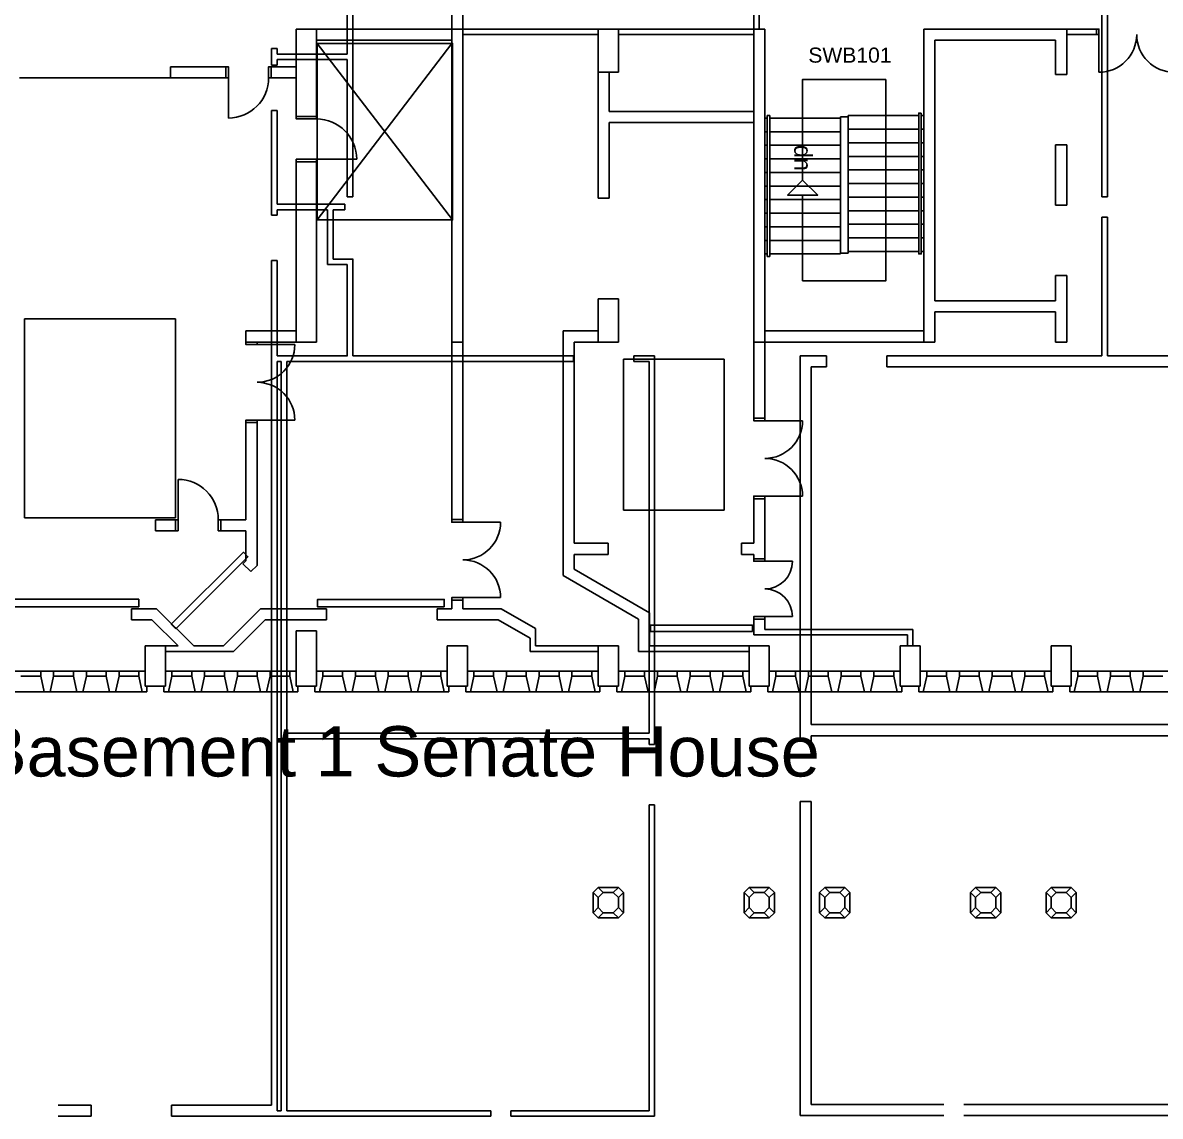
# Model space of a CAD drawing. Header units: millimetres. Extents: x -68315 to 81584, y -44830 to 67795.
# Drawn here: x -21816 to 788, y -17600 to 4131 of the extents above; entities that cross this region are included whole.
import ezdxf

# ---------------------------------------------------------------- set-up
doc = ezdxf.new("R2010")
doc.units = ezdxf.units.MM
for name, color, linetype in [('23', 3, 'Continuous'), ('AUDIT_I_161205121455-0', 8, 'Continuous'), ('BRICK_WALLS_P4', 1, 'Continuous'), ('COLUMNS_P5', 5, 'Continuous'), ('DOORS_P2', 8, 'Continuous'), ('EXTERNAL_WORKS_P', 254, 'Continuous'), ('NOTES', 3, 'Continuous'), ('TITLE_BLOCK_P6', 7, 'Continuous'), ('WINDOWS_P2', 4, 'Continuous')]:
    doc.layers.add(name, color=color, linetype=linetype)
doc.styles.add('arial', font='arial.ttf')

msp = doc.modelspace()

# ---------------------------------------------------------------- linework, layer by layer
at = {"layer": 'AUDIT_I_161205121455-0', "linetype": 'Continuous'}
for p, q in [((-7020.6, 2285.5), (-7020.6, -514.5)), ((-6970.6, 2285.5), (-7020.6, 2285.5)), ((-6970.6, -514.5), (-6970.6, 2285.5)), ((-5415.6, 2260.5), (-5565.6, 2260.5)), ((-5565.6, -464.5), (-5565.6, 2260.5)), ((-5415.6, 2285.5), (-4010.6, 2285.5)), ((-5415.6, 2285.5), (-5415.6, -448.7)), ((-3960.6, 2285.5), (-3910.6, 2285.5)), ((-3910.6, 2285.5), (-3910.6, -414.5)), ((-7070.6, 2235.5), (-7070.6, -464.5)), ((-7070.6, 2235.5), (-7020.6, 2235.5)), ((-6970.6, 2235.5), (-5565.6, 2235.5)), ((-7020.6, 1965.5), (-7070.6, 1965.5)), ((-6970.6, 1965.5), (-5565.6, 1965.5)), ((-4010.6, 2015.5), (-5415.6, 2015.5)), ((-3960.6, 2015.5), (-3910.6, 2015.5)), ((-7020.6, 1695.5), (-7070.6, 1695.5)), ((-5565.6, 1695.5), (-6970.6, 1695.5)), ((-4010.6, 1745.5), (-5415.6, 1745.5)), ((-3960.6, 1745.5), (-3910.6, 1745.5)), ((-7020.6, 1425.5), (-7070.6, 1425.5)), ((-6970.6, 1425.5), (-5565.6, 1425.5)), ((-5415.6, 1475.5), (-4010.6, 1475.5)), ((-3960.6, 1475.5), (-3910.6, 1475.5)), ((-7020.6, 1155.5), (-7070.6, 1155.5)), ((-5565.6, 1155.5), (-6970.6, 1155.5)), ((-4010.6, 1205.5), (-5415.6, 1205.5)), ((-3960.6, 1205.5), (-3910.6, 1205.5)), ((-5415.6, 935.5), (-4010.6, 935.5)), ((-3960.6, 935.5), (-3910.6, 935.5)), ((-7020.6, 885.5), (-7070.6, 885.5)), ((-6970.6, 885.5), (-5565.6, 885.5)), ((-7020.6, 615.5), (-7070.6, 615.5)), ((-5565.6, 615.5), (-6970.6, 615.5)), ((-4010.6, 665.5), (-5415.6, 665.5)), ((-3960.6, 665.5), (-3910.6, 665.5)), ((-7020.6, 345.5), (-7070.6, 345.5)), ((-6970.6, 345.5), (-5565.6, 345.5)), ((-5415.6, 395.5), (-4010.6, 395.5)), ((-3960.6, 395.5), (-3910.6, 395.5)), ((-7020.6, 75.5), (-7070.6, 75.5)), ((-5565.6, 75.5), (-6970.6, 75.5)), ((-4010.6, 125.5), (-5415.6, 125.5)), ((-3960.6, 125.5), (-3910.6, 125.5)), ((-7020.6, -194.5), (-7070.6, -194.5)), ((-6970.6, -194.5), (-5565.6, -194.5)), ((-5415.6, -144.5), (-4010.6, -144.5)), ((-3960.6, -144.5), (-3910.6, -144.5)), ((-5565.6, -448.7), (-5415.6, -448.7)), ((-5415.6, -414.5), (-4010.6, -414.5)), ((-3960.6, -414.5), (-3910.6, -414.5)), ((-7020.6, -464.5), (-7070.6, -464.5)), ((-7020.6, -514.5), (-6970.6, -514.5)), ((-5565.6, -464.5), (-6970.6, -464.5))]:
    msp.add_line(p, q, dxfattribs=at)
for points in [[(-4663.1, 3005.1), (-6318.1, 3005.1), (-6318.1, 1004.7)], [(-6318.1, 704.7), (-6318.1, -995.6), (-4663.1, -995.6), (-4663.1, 3005.1)], [(-3960.6, 2335.5), (-4010.6, 2335.5), (-4010.6, -464.5), (-3960.6, -464.5), (-3960.6, 2335.5)], [(-6318.1, 1004.7), (-6618.1, 704.7), (-6018.1, 704.7), (-6318.1, 1004.7)]]:
    msp.add_lwpolyline(points, dxfattribs=at)
at = {"layer": 'BRICK_WALLS_P4', "linetype": 'Continuous'}
for p, q in [((-13070.6, 3895.5), (-13070.6, 6165.5)), ((-370.3, 670.2), (-370.3, 6270.2)), ((-260.3, 670.2), (-260.3, 6270.2)), ((-13290.6, 4005.5), (-13290.6, 5945.5)), ((-7290.6, 3895.5), (-7290.6, 5715.5)), ((-7180.6, 4005.5), (-7180.6, 5605.5)), ((-15370.3, 3507.7), (-15370.3, 5087.9)), ((-15260.3, 670.2), (-15260.3, 5197.9)), ((-15980.6, 4005.5), (-13290.6, 4005.5)), ((-15980.6, 3785.5), (-15980.6, 4005.5)), ((-13290.6, 3785.5), (-13290.6, 4005.5)), ((-13070.6, 4005.5), (-10380.6, 4005.5)), ((-13070.6, 3895.5), (-10380.6, 3895.5)), ((-10380.6, 3895.5), (-10380.6, 4005.5)), ((-9980.6, 4005.5), (-7180.6, 4005.5)), ((-9980.6, 3895.5), (-9980.6, 4005.5)), ((-9980.6, 3895.5), (-7290.6, 3895.5)), ((-1070.6, 4005.5), (-480.6, 4005.5)), ((-1070.6, 3895.5), (-1070.6, 4005.5)), ((-1070.6, 3895.5), (-480.6, 3895.5)), ((-480.6, 3895.5), (-480.6, 4005.5)), ((-16870.3, 3617.7), (-16760.3, 3617.7)), ((-16870.3, 3617.7), (-16870.3, 3287.7)), ((-16760.3, 3617.7), (-16760.3, 3507.7)), ((-15980.6, 3785.5), (-13290.6, 3785.5)), ((-16760.3, 3507.7), (-15370.3, 3507.7)), ((-16760.3, 3397.7), (-16760.3, 3287.7)), ((-16760.3, 3397.7), (-15370.3, 3397.7)), ((-15370.3, 670.2), (-15370.3, 3397.7)), ((-18880.6, 3035.5), (-18880.6, 3255.5)), ((-18880.6, 3255.5), (-17780.6, 3255.5)), ((-17780.6, 3035.5), (-17780.6, 3255.5)), ((-16880.6, 3035.5), (-16880.6, 3255.5)), ((-16880.6, 3255.5), (-16380.6, 3255.5)), ((-16760.3, 3287.7), (-16870.3, 3287.7)), ((-16380.6, 3035.5), (-16380.6, 3255.5)), ((-21880.6, 3035.5), (-18880.6, 3035.5)), ((-18880.6, 3035.5), (-17780.6, 3035.5)), ((-16880.6, 3035.5), (-16380.6, 3035.5)), ((-10380.6, 3145.5), (-10380.6, 645.5)), ((-10380.6, 3145.5), (-10160.6, 3145.5)), ((-10160.6, 3145.5), (-10160.6, 2365.5)), ((-16870.3, 2387.7), (-16870.3, 305.2)), ((-16760.3, 2387.7), (-16870.3, 2387.7)), ((-16760.3, 2387.7), (-16760.3, 525.2)), ((-10160.6, 2365.5), (-7290.6, 2365.5)), ((-7290.6, 2145.5), (-7290.6, 2365.5)), ((-10160.6, 2145.5), (-7290.6, 2145.5)), ((-10160.6, 2145.5), (-10160.6, 645.5)), ((-15415.3, 525.2), (-16760.3, 525.2)), ((-15415.3, 415.2), (-15415.3, 525.2)), ((-15370.3, 670.2), (-15260.3, 670.2)), ((-10160.6, 645.5), (-10380.6, 645.5)), ((-260.3, 670.2), (-370.3, 670.2)), ((-16760.3, 305.2), (-16870.3, 305.2)), ((-16760.3, 415.2), (-16760.3, 305.2)), ((-15760.3, 415.2), (-16760.3, 415.2)), ((-15760.3, 415.2), (-15760.3, -674.5)), ((-15650.3, 415.2), (-15650.3, -564.5)), ((-15415.3, 415.2), (-15650.3, 415.2)), ((-370.3, 270.2), (-370.3, -2489.8)), ((-370.3, 270.2), (-260.3, 270.2)), ((-260.3, 270.2), (-260.3, -2489.8)), ((-16870.3, -594.8), (-16760.3, -594.8)), ((-16870.3, -594.8), (-16870.3, -17379.8)), ((-16760.3, -594.8), (-16760.3, -2489.8)), ((-15370.3, -674.5), (-15760.3, -674.5)), ((-15250.4, -564.5), (-15650.3, -564.5)), ((-15370.3, -2492.3), (-15370.3, -674.5)), ((-15260.3, -2489.8), (-15260.3, -564.5)), ((-21780.6, -1754.5), (-18780.6, -1754.5)), ((-21780.6, -5704.5), (-21780.6, -1754.5)), ((-18780.6, -1754.5), (-18780.6, -5704.5)), ((-17380.6, -1994.5), (-17380.6, -2214.5)), ((-16380.6, -1994.5), (-17380.6, -1994.5)), ((-16380.6, -2214.5), (-16380.6, -1994.5)), ((-11080.6, -1994.5), (-11080.6, -6854.5)), ((-10380.6, -1994.5), (-11080.6, -1994.5)), ((-10380.6, -2214.5), (-10380.6, -1994.5)), ((-7070.6, -1994.5), (-7070.6, -3727.1)), ((-7070.6, -1994.5), (-3910.6, -1994.5)), ((-3910.6, -2214.5), (-3910.6, -1994.5)), ((-16380.6, -2214.5), (-17380.6, -2214.5)), ((-13290.6, -2214.5), (-13290.6, -5743.9)), ((-13290.6, -2214.5), (-13070.6, -2214.5)), ((-13070.6, -2214.5), (-13070.6, -5743.9)), ((-10380.6, -2214.5), (-10860.6, -2214.5)), ((-10860.6, -2214.5), (-10860.6, -6214.5)), ((-7290.6, -2214.5), (-7290.6, -3727.1)), ((-7290.6, -2214.5), (-3910.6, -2214.5)), ((-16760.3, -2489.8), (-15370.3, -2489.8)), ((-16760.3, -2599.8), (-16680.3, -2599.8)), ((-16760.3, -2599.8), (-16760.3, -10099.8)), ((-16680.3, -2599.8), (-16680.3, -10099.8)), ((-16570.3, -9989.8), (-16570.3, -2599.8)), ((-16570.3, -2599.8), (-10870.3, -2599.8)), ((-15260.3, -2489.8), (-10870.3, -2489.8)), ((-10870.3, -2599.8), (-10870.3, -2489.8)), ((-9880.6, -2554.5), (-7880.6, -2554.5)), ((-9880.6, -5554.5), (-9880.6, -2554.5)), ((-9670.3, -2599.8), (-9670.3, -2489.8)), ((-9670.3, -2489.8), (-9260.3, -2489.8)), ((-9670.3, -2599.8), (-9370.3, -2599.8)), ((-9370.3, -9989.8), (-9370.3, -2599.8)), ((-9260.3, -10209.8), (-9260.3, -2489.8)), ((-7880.6, -2554.5), (-7880.6, -5554.5)), ((-6370.3, -2489.8), (-5847.2, -2489.8)), ((-6370.3, -10147.3), (-6370.3, -2489.8)), ((-6150.3, -2709.8), (-5847.2, -2709.8)), ((-6150.3, -9817.3), (-6150.3, -2709.8)), ((-5847.2, -2709.8), (-5847.2, -2489.8)), ((-4647.2, -2709.8), (-4647.2, -2489.8)), ((-4647.2, -2489.8), (-370.3, -2489.8)), ((-4647.2, -2709.8), (5484.7, -2709.8)), ((-260.3, -2489.8), (5684.7, -2489.8)), ((-17380.6, -3814.5), (-17380.6, -5744.5)), ((-17160.6, -3814.5), (-17380.6, -3814.5)), ((-17160.6, -3814.5), (-17160.6, -6651.9)), ((-7070.6, -3727.1), (-7290.6, -3727.1)), ((-7290.6, -5327.1), (-7290.6, -6214.5)), ((-7070.6, -5327.1), (-7290.6, -5327.1)), ((-7070.6, -5327.1), (-7070.6, -6520.5)), ((-7880.6, -5554.5), (-9880.6, -5554.5)), ((-18780.6, -5704.5), (-21780.6, -5704.5)), ((-19180.6, -5744.5), (-18780.6, -5744.5)), ((-19180.6, -5964.5), (-19180.6, -5744.5)), ((-18780.6, -5744.5), (-18780.6, -5964.5)), ((-17880.6, -5964.5), (-17880.6, -5744.5)), ((-17880.6, -5744.5), (-17380.6, -5744.5)), ((-13070.6, -5743.9), (-13290.6, -5743.9)), ((-19180.6, -5964.5), (-18780.6, -5964.5)), ((-17880.6, -5964.5), (-17380.6, -5964.5)), ((-17380.6, -5964.5), (-17380.6, -6560.7)), ((-10180.6, -6214.5), (-10860.6, -6214.5)), ((-10180.6, -6214.5), (-10180.6, -6434.5)), ((-7530.6, -6214.5), (-7530.6, -6434.5)), ((-7290.6, -6214.5), (-7530.6, -6214.5)), ((-10860.6, -6434.5), (-10180.6, -6434.5)), ((-10860.6, -6434.5), (-10860.6, -6727.5)), ((-7530.6, -6434.5), (-7290.6, -6434.5)), ((-7290.6, -6434.5), (-7290.6, -6520.5)), ((-7070.6, -6520.5), (-7290.6, -6520.5)), ((-17440.8, -6620.9), (-17380.6, -6560.7)), ((-17440.8, -6620.9), (-17285.2, -6776.4)), ((-17285.2, -6776.4), (-17160.6, -6651.9)), ((-10860.6, -6727.5), (-9360.6, -7593.5)), ((-11080.6, -6854.5), (-9580.6, -7720.5)), ((-13070.6, -7343.9), (-13290.6, -7343.9)), ((-13290.6, -7343.9), (-13290.6, -7514.5)), ((-13070.6, -7343.9), (-13070.6, -7514.5)), ((-19157.8, -7514.5), (-19652.6, -7514.5)), ((-19652.6, -7734.5), (-19652.6, -7514.5)), ((-18417.8, -8254.5), (-19157.8, -7514.5)), ((-17830, -8254.5), (-17090, -7514.5)), ((-17090, -7514.5), (-15780.6, -7514.5)), ((-15780.6, -7734.5), (-15780.6, -7514.5)), ((-13580.6, -7514.5), (-13290.6, -7514.5)), ((-13580.6, -7734.5), (-13580.6, -7514.5)), ((-13070.6, -7514.5), (-12309.4, -7514.5)), ((-11625.6, -7909.3), (-12309.4, -7514.5)), ((-9360.6, -8254.5), (-9360.6, -7593.5)), ((-19249, -7734.5), (-19652.6, -7734.5)), ((-18729, -8254.5), (-19249, -7734.5)), ((-17628.9, -8364.5), (-16998.9, -7734.5)), ((-16998.9, -7734.5), (-15780.6, -7734.5)), ((-13580.6, -7734.5), (-12368.4, -7734.5)), ((-12368.4, -7734.5), (-11735.6, -8099.8)), ((-11625.6, -8254.5), (-11625.6, -7909.3)), ((-9580.6, -7720.5), (-9580.6, -8364.5)), ((-7290.6, -7720.5), (-7290.6, -8034.5)), ((-7070.6, -7720.5), (-7290.6, -7720.5)), ((-7070.6, -7720.5), (-7070.6, -7924.5)), ((-11735.6, -8364.5), (-11735.6, -8099.8)), ((-7290.6, -8034.5), (-4235.6, -8034.5)), ((-7070.6, -7924.5), (-4125.6, -7924.5)), ((-4235.6, -8254.5), (-4235.6, -8034.5)), ((-4125.6, -8254.5), (-4125.6, -7924.5)), ((-18980.6, -8254.5), (-18729, -8254.5)), ((-18980.6, -8364.5), (-18980.6, -8254.5)), ((-18417.8, -8254.5), (-17830, -8254.5)), ((-10380.6, -8254.5), (-11625.6, -8254.5)), ((-10380.6, -8364.5), (-10380.6, -8254.5)), ((-7380.6, -8254.5), (-9360.6, -8254.5)), ((-7380.6, -8364.5), (-7380.6, -8254.5)), ((-4235.6, -8254.5), (-4125.6, -8254.5)), ((-18980.6, -8364.5), (-17628.9, -8364.5)), ((-10380.6, -8364.5), (-11735.6, -8364.5)), ((-7380.6, -8364.5), (-9580.6, -8364.5)), ((-6150.3, -9817.3), (5484.7, -9817.3)), ((-16760.3, -10099.8), (-16760.3, -17489.8)), ((-16680.3, -17489.8), (-16680.3, -10099.8)), ((-16570.3, -9989.8), (-9370.3, -9989.8)), ((-16570.3, -17489.8), (-16570.3, -10099.8)), ((-16570.3, -10099.8), (-9370.3, -10099.8)), ((-9370.3, -10209.8), (-9370.3, -10099.8)), ((-6370.3, -10147.3), (-6150.3, -10147.3)), ((-6150.3, -10037.3), (5484.7, -10037.3)), ((-6150.3, -10147.3), (-6150.3, -10037.3)), ((-9370.3, -10209.8), (-9260.3, -10209.8)), ((-9370.3, -17489.8), (-9370.3, -11409.8)), ((-9370.3, -11409.8), (-9260.3, -11409.8)), ((-9260.3, -17599.8), (-9260.3, -11409.8)), ((-6370.3, -17584.8), (-6370.3, -11347.3)), ((-6370.3, -11347.3), (-6150.3, -11347.3)), ((-6150.3, -17364.8), (-6150.3, -11347.3)), ((-21115.3, -17379.8), (-20458.6, -17379.8)), ((-20458.6, -17599.8), (-20458.6, -17379.8)), ((-18858.6, -17599.8), (-18858.6, -17379.8)), ((-18858.6, -17379.8), (-16870.3, -17379.8)), ((-6150.3, -17364.8), (-3515.3, -17364.8)), ((5484.7, -17364.8), (-3115.3, -17364.8)), ((-21115.3, -17599.8), (-20458.6, -17599.8)), ((-18858.6, -17599.8), (-12515.3, -17599.8)), ((-16760.3, -17489.8), (-16680.3, -17489.8)), ((-16570.3, -17489.8), (-12515.3, -17489.8)), ((-12515.3, -17599.8), (-12515.3, -17489.8)), ((-12115.3, -17599.8), (-12115.3, -17489.8)), ((-12115.3, -17489.8), (-9370.3, -17489.8)), ((-12115.3, -17599.8), (-9260.3, -17599.8)), ((-6370.3, -17584.8), (-3515.3, -17584.8)), ((5484.7, -17584.8), (-3115.3, -17584.8))]:
    msp.add_line(p, q, dxfattribs=at)
for points in [[(-18773.3, -7914.5), (-17341.4, -6482.6), (-17431.9, -6392), (-18863.9, -7823.9), (-18773.3, -7914.5)], [(-19511.5, -7474.7), (-22026.9, -7474.7), (-22026.9, -7326.6), (-19511.5, -7326.6), (-19511.5, -7474.7)], [(-13441.6, -7476.6), (-15957, -7476.6), (-15957, -7328.5), (-13441.6, -7328.5), (-13441.6, -7476.6)], [(-7317, -7967.3), (-9342.1, -7967.3), (-9342.1, -7839.2), (-7317, -7839.2), (-7317, -7967.3)]]:
    msp.add_lwpolyline(points, dxfattribs=at)
at = {"layer": 'COLUMNS_P5', "linetype": 'Continuous'}
for p, q in [((-15980.6, 4005.5), (-16380.6, 4005.5)), ((-16380.6, 2268.1), (-16380.6, 4005.5)), ((-15980.6, 2268.1), (-15980.6, 4005.5)), ((-13290.6, 4005.5), (-13070.6, 4005.5)), ((-13290.6, -2214.5), (-13290.6, 4005.5)), ((-13070.6, -2214.5), (-13070.6, 4005.5)), ((-10380.6, 3145.5), (-10380.6, 4005.5)), ((-10380.6, 4005.5), (-9980.6, 4005.5)), ((-9980.6, 3145.5), (-9980.6, 4005.5)), ((-7070.6, 4005.5), (-7290.6, 4005.5)), ((-7290.6, -2214.5), (-7290.6, 4005.5)), ((-7070.6, -2214.5), (-7070.6, 4005.5)), ((-3910.6, -2214.5), (-3910.6, 4005.5)), ((-3910.6, 4005.5), (-1070.6, 4005.5)), ((-1070.6, 3105.5), (-1070.6, 4005.5)), ((-3690.6, 3785.5), (-1290.6, 3785.5)), ((-3690.6, -1394.5), (-3690.6, 3785.5)), ((-1290.6, 3105.5), (-1290.6, 3785.5)), ((-9980.6, 3145.5), (-10380.6, 3145.5)), ((-1070.6, 3105.5), (-1290.6, 3105.5)), ((-15980.6, 2268.1), (-16380.6, 2268.1)), ((-1290.6, 1705.5), (-1070.6, 1705.5)), ((-1290.6, 505.5), (-1290.6, 1705.5)), ((-1070.6, 505.5), (-1070.6, 1705.5)), ((-16380.6, -2214.5), (-16380.6, 1368.1)), ((-15980.6, 1368.1), (-16380.6, 1368.1)), ((-15980.6, -2214.5), (-15980.6, 1368.1)), ((-1070.6, 505.5), (-1290.6, 505.5)), ((-1290.6, -1394.5), (-1290.6, -894.5)), ((-1290.6, -894.5), (-1070.6, -894.5)), ((-1070.6, -2214.5), (-1070.6, -894.5)), ((-10380.6, -1354.5), (-9980.6, -1354.5)), ((-10380.6, -2214.5), (-10380.6, -1354.5)), ((-9980.6, -2214.5), (-9980.6, -1354.5)), ((-1290.6, -1394.5), (-3690.6, -1394.5)), ((-3690.6, -2214.5), (-3690.6, -1614.5)), ((-3690.6, -1614.5), (-1290.6, -1614.5)), ((-1290.6, -2214.5), (-1290.6, -1614.5)), ((-15980.6, -2214.5), (-16380.6, -2214.5)), ((-13290.6, -2214.5), (-13070.6, -2214.5)), ((-9980.6, -2214.5), (-10380.6, -2214.5)), ((-7290.6, -2214.5), (-7070.6, -2214.5)), ((-3910.6, -2214.5), (-3690.6, -2214.5)), ((-1290.6, -2214.5), (-1070.6, -2214.5)), ((-16380.6, -7954.5), (-15980.6, -7954.5)), ((-16380.6, -9054.5), (-16380.6, -7954.5)), ((-15980.6, -9054.5), (-15980.6, -7954.5)), ((-18980.6, -8254.5), (-19380.6, -8254.5)), ((-19380.6, -9054.5), (-19380.6, -8254.5)), ((-18980.6, -9054.5), (-18980.6, -8254.5)), ((-12980.6, -8254.5), (-13380.6, -8254.5)), ((-13380.6, -9054.5), (-13380.6, -8254.5)), ((-12980.6, -9054.5), (-12980.6, -8254.5)), ((-9980.6, -8254.5), (-10380.6, -8254.5)), ((-10380.6, -9054.5), (-10380.6, -8254.5)), ((-9980.6, -9054.5), (-9980.6, -8254.5)), ((-6980.6, -8254.5), (-7380.6, -8254.5)), ((-7380.6, -9054.5), (-7380.6, -8254.5)), ((-6980.6, -9054.5), (-6980.6, -8254.5)), ((-3980.6, -8254.5), (-4380.6, -8254.5)), ((-4380.6, -9054.5), (-4380.6, -8254.5)), ((-3980.6, -9054.5), (-3980.6, -8254.5)), ((-980.6, -8254.5), (-1380.6, -8254.5)), ((-1380.6, -9054.5), (-1380.6, -8254.5)), ((-980.6, -9054.5), (-980.6, -8254.5)), ((-19380.6, -9054.5), (-18980.6, -9054.5)), ((-16380.6, -9054.5), (-15980.6, -9054.5)), ((-13380.6, -9054.5), (-12980.6, -9054.5)), ((-10380.6, -9054.5), (-9980.6, -9054.5)), ((-7380.6, -9054.5), (-6980.6, -9054.5)), ((-4380.6, -9054.5), (-3980.6, -9054.5)), ((-1380.6, -9054.5), (-980.6, -9054.5)), ((-10480.6, -13154.5), (-10380.6, -13054.5)), ((-10280.6, -13154.5), (-10380.6, -13054.5)), ((-10380.6, -13054.5), (-10180.6, -13054.5)), ((-9980.6, -13054.5), (-10180.6, -13054.5)), ((-10080.6, -13154.5), (-9980.6, -13054.5)), ((-9880.6, -13154.5), (-9980.6, -13054.5)), ((-7480.6, -13154.5), (-7380.6, -13054.5)), ((-7280.6, -13154.5), (-7380.6, -13054.5)), ((-7380.6, -13054.5), (-7180.6, -13054.5)), ((-6980.6, -13054.5), (-7180.6, -13054.5)), ((-7080.6, -13154.5), (-6980.6, -13054.5)), ((-6880.6, -13154.5), (-6980.6, -13054.5)), ((-5980.6, -13154.5), (-5880.6, -13054.5)), ((-5780.6, -13154.5), (-5880.6, -13054.5)), ((-5880.6, -13054.5), (-5680.6, -13054.5)), ((-5480.6, -13054.5), (-5680.6, -13054.5)), ((-5580.6, -13154.5), (-5480.6, -13054.5)), ((-5380.6, -13154.5), (-5480.6, -13054.5)), ((-2980.6, -13154.5), (-2880.6, -13054.5)), ((-2880.6, -13054.5), (-2680.6, -13054.5)), ((-2780.6, -13154.5), (-2880.6, -13054.5)), ((-2480.6, -13054.5), (-2680.6, -13054.5)), ((-2580.6, -13154.5), (-2480.6, -13054.5)), ((-2380.6, -13154.5), (-2480.6, -13054.5)), ((-1480.6, -13154.5), (-1380.6, -13054.5)), ((-1280.6, -13154.5), (-1380.6, -13054.5)), ((-1380.6, -13054.5), (-1180.6, -13054.5)), ((-980.6, -13054.5), (-1180.6, -13054.5)), ((-1080.6, -13154.5), (-980.6, -13054.5)), ((-880.6, -13154.5), (-980.6, -13054.5)), ((-10380.6, -13254.5), (-10480.6, -13154.5)), ((-10480.6, -13154.5), (-10480.6, -13354.5)), ((-10380.6, -13254.5), (-10280.6, -13154.5)), ((-10380.6, -13354.5), (-10380.6, -13254.5)), ((-10180.6, -13154.5), (-10280.6, -13154.5)), ((-10080.6, -13154.5), (-10180.6, -13154.5)), ((-10080.6, -13154.5), (-9980.6, -13254.5)), ((-9980.6, -13254.5), (-9880.6, -13154.5)), ((-9980.6, -13354.5), (-9980.6, -13254.5)), ((-9880.6, -13154.5), (-9880.6, -13354.5)), ((-7380.6, -13254.5), (-7480.6, -13154.5)), ((-7480.6, -13154.5), (-7480.6, -13354.5)), ((-7380.6, -13254.5), (-7280.6, -13154.5)), ((-7380.6, -13354.5), (-7380.6, -13254.5)), ((-7180.6, -13154.5), (-7280.6, -13154.5)), ((-7080.6, -13154.5), (-7180.6, -13154.5)), ((-7080.6, -13154.5), (-6980.6, -13254.5)), ((-6980.6, -13254.5), (-6880.6, -13154.5)), ((-6980.6, -13354.5), (-6980.6, -13254.5)), ((-6880.6, -13154.5), (-6880.6, -13354.5)), ((-5880.6, -13254.5), (-5980.6, -13154.5)), ((-5980.6, -13154.5), (-5980.6, -13354.5)), ((-5880.6, -13254.5), (-5780.6, -13154.5)), ((-5880.6, -13354.5), (-5880.6, -13254.5)), ((-5680.6, -13154.5), (-5780.6, -13154.5)), ((-5580.6, -13154.5), (-5680.6, -13154.5)), ((-5580.6, -13154.5), (-5480.6, -13254.5)), ((-5480.6, -13254.5), (-5380.6, -13154.5)), ((-5480.6, -13354.5), (-5480.6, -13254.5)), ((-5380.6, -13154.5), (-5380.6, -13354.5)), ((-2980.6, -13154.5), (-2980.6, -13354.5)), ((-2880.6, -13254.5), (-2980.6, -13154.5)), ((-2880.6, -13254.5), (-2780.6, -13154.5)), ((-2880.6, -13354.5), (-2880.6, -13254.5)), ((-2680.6, -13154.5), (-2780.6, -13154.5)), ((-2580.6, -13154.5), (-2680.6, -13154.5)), ((-2580.6, -13154.5), (-2480.6, -13254.5)), ((-2480.6, -13254.5), (-2380.6, -13154.5)), ((-2480.6, -13354.5), (-2480.6, -13254.5)), ((-2380.6, -13154.5), (-2380.6, -13354.5)), ((-1380.6, -13254.5), (-1480.6, -13154.5)), ((-1480.6, -13154.5), (-1480.6, -13354.5)), ((-1380.6, -13254.5), (-1280.6, -13154.5)), ((-1380.6, -13354.5), (-1380.6, -13254.5)), ((-1180.6, -13154.5), (-1280.6, -13154.5)), ((-1080.6, -13154.5), (-1180.6, -13154.5)), ((-1080.6, -13154.5), (-980.6, -13254.5)), ((-980.6, -13254.5), (-880.6, -13154.5)), ((-980.6, -13354.5), (-980.6, -13254.5)), ((-880.6, -13154.5), (-880.6, -13354.5)), ((-10480.6, -13554.5), (-10480.6, -13354.5)), ((-10380.6, -13454.5), (-10480.6, -13554.5)), ((-10480.6, -13554.5), (-10380.6, -13654.5)), ((-10380.6, -13454.5), (-10380.6, -13354.5)), ((-10280.6, -13554.5), (-10380.6, -13454.5)), ((-10280.6, -13554.5), (-10380.6, -13654.5)), ((-10180.6, -13554.5), (-10280.6, -13554.5)), ((-10180.6, -13554.5), (-10080.6, -13554.5)), ((-9980.6, -13454.5), (-10080.6, -13554.5)), ((-10080.6, -13554.5), (-9980.6, -13654.5)), ((-9980.6, -13354.5), (-9980.6, -13454.5)), ((-9980.6, -13454.5), (-9880.6, -13554.5)), ((-9880.6, -13554.5), (-9980.6, -13654.5)), ((-9880.6, -13554.5), (-9880.6, -13354.5)), ((-7480.6, -13554.5), (-7480.6, -13354.5)), ((-7380.6, -13454.5), (-7480.6, -13554.5)), ((-7480.6, -13554.5), (-7380.6, -13654.5)), ((-7380.6, -13454.5), (-7380.6, -13354.5)), ((-7280.6, -13554.5), (-7380.6, -13454.5)), ((-7280.6, -13554.5), (-7380.6, -13654.5)), ((-7180.6, -13554.5), (-7280.6, -13554.5)), ((-7180.6, -13554.5), (-7080.6, -13554.5)), ((-6980.6, -13454.5), (-7080.6, -13554.5)), ((-7080.6, -13554.5), (-6980.6, -13654.5)), ((-6980.6, -13354.5), (-6980.6, -13454.5)), ((-6980.6, -13454.5), (-6880.6, -13554.5)), ((-6880.6, -13554.5), (-6980.6, -13654.5)), ((-6880.6, -13554.5), (-6880.6, -13354.5)), ((-5980.6, -13554.5), (-5980.6, -13354.5)), ((-5880.6, -13454.5), (-5980.6, -13554.5)), ((-5980.6, -13554.5), (-5880.6, -13654.5)), ((-5880.6, -13454.5), (-5880.6, -13354.5)), ((-5780.6, -13554.5), (-5880.6, -13454.5)), ((-5780.6, -13554.5), (-5880.6, -13654.5)), ((-5680.6, -13554.5), (-5780.6, -13554.5)), ((-5680.6, -13554.5), (-5580.6, -13554.5)), ((-5480.6, -13454.5), (-5580.6, -13554.5)), ((-5580.6, -13554.5), (-5480.6, -13654.5)), ((-5480.6, -13354.5), (-5480.6, -13454.5)), ((-5480.6, -13454.5), (-5380.6, -13554.5)), ((-5380.6, -13554.5), (-5480.6, -13654.5)), ((-5380.6, -13554.5), (-5380.6, -13354.5)), ((-2980.6, -13554.5), (-2980.6, -13354.5)), ((-2880.6, -13454.5), (-2980.6, -13554.5)), ((-2980.6, -13554.5), (-2880.6, -13654.5)), ((-2880.6, -13454.5), (-2880.6, -13354.5)), ((-2780.6, -13554.5), (-2880.6, -13454.5)), ((-2780.6, -13554.5), (-2880.6, -13654.5)), ((-2680.6, -13554.5), (-2780.6, -13554.5)), ((-2680.6, -13554.5), (-2580.6, -13554.5)), ((-2480.6, -13454.5), (-2580.6, -13554.5)), ((-2580.6, -13554.5), (-2480.6, -13654.5)), ((-2480.6, -13354.5), (-2480.6, -13454.5)), ((-2480.6, -13454.5), (-2380.6, -13554.5)), ((-2380.6, -13554.5), (-2480.6, -13654.5)), ((-2380.6, -13554.5), (-2380.6, -13354.5)), ((-1480.6, -13554.5), (-1480.6, -13354.5)), ((-1380.6, -13454.5), (-1480.6, -13554.5)), ((-1480.6, -13554.5), (-1380.6, -13654.5)), ((-1380.6, -13454.5), (-1380.6, -13354.5)), ((-1280.6, -13554.5), (-1380.6, -13454.5)), ((-1280.6, -13554.5), (-1380.6, -13654.5)), ((-1180.6, -13554.5), (-1280.6, -13554.5)), ((-1180.6, -13554.5), (-1080.6, -13554.5)), ((-980.6, -13454.5), (-1080.6, -13554.5)), ((-1080.6, -13554.5), (-980.6, -13654.5)), ((-980.6, -13354.5), (-980.6, -13454.5)), ((-980.6, -13454.5), (-880.6, -13554.5)), ((-880.6, -13554.5), (-980.6, -13654.5)), ((-880.6, -13554.5), (-880.6, -13354.5)), ((-10380.6, -13654.5), (-10180.6, -13654.5)), ((-9980.6, -13654.5), (-10180.6, -13654.5)), ((-7380.6, -13654.5), (-7180.6, -13654.5)), ((-6980.6, -13654.5), (-7180.6, -13654.5)), ((-5880.6, -13654.5), (-5680.6, -13654.5)), ((-5480.6, -13654.5), (-5680.6, -13654.5)), ((-2880.6, -13654.5), (-2680.6, -13654.5)), ((-2480.6, -13654.5), (-2680.6, -13654.5)), ((-1380.6, -13654.5), (-1180.6, -13654.5)), ((-980.6, -13654.5), (-1180.6, -13654.5))]:
    msp.add_line(p, q, dxfattribs=at)
at = {"layer": 'DOORS_P2', "linetype": 'Continuous'}
for p, q in [((-430.6, 3145.5), (-430.6, 3895.5)), ((-17730.6, 3035.5), (-17730.6, 2235.5)), ((-15980.6, 1418.1), (-15180.6, 1418.1)), ((-16410.6, -2264.5), (-17160.6, -2264.5)), ((-17160.6, -3764.5), (-16410.6, -3764.5)), ((-6320.6, -3777.1), (-7070.6, -3777.1)), ((-18730.6, -5744.5), (-18730.6, -4944.5)), ((-7070.6, -5277.1), (-6320.6, -5277.1)), ((-12320.6, -5793.9), (-13070.6, -5793.9)), ((-6520.6, -6570.5), (-7070.6, -6570.5)), ((-13070.6, -7293.9), (-12320.6, -7293.9)), ((-7070.6, -7670.5), (-6520.6, -7670.5))]:
    msp.add_line(p, q, dxfattribs=at)
for points in [[(-480.6, 3895.5), (-480.6, 4005.5), (-430.6, 4005.5), (-430.6, 3895.5), (-480.6, 3895.5)], [(-17780.6, 3035.5), (-17730.6, 3035.5), (-17730.6, 3255.5), (-17780.6, 3255.5), (-17780.6, 3035.5)], [(-16930.6, 3035.5), (-16880.6, 3035.5), (-16880.6, 3255.5), (-16930.6, 3255.5), (-16930.6, 3035.5)], [(-15980.6, 2218.1), (-15980.6, 2268.1), (-16380.6, 2268.1), (-16380.6, 2218.1), (-15980.6, 2218.1)], [(-15980.6, 1368.1), (-15980.6, 1418.1), (-16380.6, 1418.1), (-16380.6, 1368.1), (-15980.6, 1368.1)], [(-17160.6, -2214.5), (-17380.6, -2214.5), (-17380.6, -2264.5), (-17160.6, -2264.5), (-17160.6, -2214.5)], [(-17160.6, -3764.5), (-17380.6, -3764.5), (-17380.6, -3814.5), (-17160.6, -3814.5), (-17160.6, -3764.5)], [(-7070.6, -3727.1), (-7290.6, -3727.1), (-7290.6, -3777.1), (-7070.6, -3777.1), (-7070.6, -3727.1)], [(-7070.6, -5277.1), (-7290.6, -5277.1), (-7290.6, -5327.1), (-7070.6, -5327.1), (-7070.6, -5277.1)], [(-18780.6, -5744.5), (-18730.6, -5744.5), (-18730.6, -5964.5), (-18780.6, -5964.5), (-18780.6, -5744.5)], [(-17930.6, -5744.5), (-17880.6, -5744.5), (-17880.6, -5964.5), (-17930.6, -5964.5), (-17930.6, -5744.5)], [(-13070.6, -5743.9), (-13290.6, -5743.9), (-13290.6, -5793.9), (-13070.6, -5793.9), (-13070.6, -5743.9)], [(-7070.6, -6570.5), (-7070.6, -6520.5), (-7290.6, -6520.5), (-7290.6, -6570.5), (-7070.6, -6570.5)], [(-13070.6, -7293.9), (-13290.6, -7293.9), (-13290.6, -7343.9), (-13070.6, -7343.9), (-13070.6, -7293.9)], [(-7070.6, -7720.5), (-7070.6, -7670.5), (-7290.6, -7670.5), (-7290.6, -7720.5), (-7070.6, -7720.5)]]:
    msp.add_lwpolyline(points, dxfattribs=at)
for centre, radius, start, end in [((-430.6, 3895.5), 750, 270, 0), ((1069.4, 3895.5), 750, 180, 270), ((-17730.6, 3035.5), 800, 270, 0), ((-15980.6, 1418.1), 800, 0, 90), ((-17160.6, -2264.5), 750, 270, 0), ((-17160.6, -3764.5), 750, 0, 90), ((-7070.6, -3777.1), 750, 270, 0), ((-7070.6, -5277.1), 750, 0, 90), ((-18730.6, -5744.5), 800, 0, 90), ((-13070.6, -5793.9), 750, 270, 0), ((-13070.6, -7293.9), 750, 0, 90), ((-7070.6, -6570.5), 550, 270, 0), ((-7070.6, -7670.5), 550, 0, 90)]:
    msp.add_arc(centre, radius, start, end, dxfattribs=at)
at = {"layer": 'EXTERNAL_WORKS_P', "linetype": 'Continuous'}
for p, q in [((-15964.3, 211.9), (-13290.6, 3720.9)), ((-15964.3, 3720.9), (-13274.3, 211.9))]:
    msp.add_line(p, q, dxfattribs=at)
at = {"layer": 'TITLE_BLOCK_P6', "linetype": 'Continuous'}
msp.add_lwpolyline([(-15964.3, 3720.9), (-13274.3, 3720.9), (-13274.3, 211.9), (-15964.3, 211.9)], close=True, dxfattribs=at)
at = {"layer": 'WINDOWS_P2', "linetype": 'Continuous'}
for p, q in [((-21980.6, -8754.5), (-20680.6, -8754.5)), ((-20680.6, -8754.5), (-21980.6, -8754.5)), ((-21459.3, -8754.5), (-21202, -8754.5)), ((-21459.3, -8754.5), (-21459.3, -8854.5)), ((-21202, -8754.5), (-21202, -8854.5)), ((-20809.3, -8754.5), (-20552, -8754.5)), ((-20809.3, -8754.5), (-20809.3, -8854.5)), ((-20809.3, -8754.5), (-20809.3, -8854.5)), ((-20552, -8754.5), (-20809.3, -8754.5)), ((-19380.6, -8754.5), (-20680.6, -8754.5)), ((-20552, -8754.5), (-20552, -8854.5)), ((-20552, -8754.5), (-20552, -8854.5)), ((-19902, -8754.5), (-20159.3, -8754.5)), ((-20159.3, -8754.5), (-20159.3, -8854.5)), ((-19902, -8754.5), (-19902, -8854.5)), ((-19509.3, -8754.5), (-19509.3, -8854.5)), ((-19380.6, -8754.5), (-19509.3, -8754.5)), ((-18980.6, -8754.5), (-17680.6, -8754.5)), ((-18980.6, -8754.5), (-18852, -8754.5)), ((-17680.6, -8754.5), (-18980.6, -8754.5)), ((-18852, -8754.5), (-18852, -8854.5)), ((-18459.3, -8754.5), (-18459.3, -8854.5)), ((-18459.3, -8754.5), (-18202, -8754.5)), ((-18202, -8754.5), (-18202, -8854.5)), ((-17552, -8754.5), (-17809.3, -8754.5)), ((-17809.3, -8754.5), (-17809.3, -8854.5)), ((-17809.3, -8754.5), (-17809.3, -8854.5)), ((-17809.3, -8754.5), (-17552, -8754.5)), ((-16380.6, -8754.5), (-17680.6, -8754.5)), ((-17552, -8754.5), (-17552, -8854.5)), ((-17552, -8754.5), (-17552, -8854.5)), ((-16902, -8754.5), (-17159.3, -8754.5)), ((-17159.3, -8754.5), (-17159.3, -8854.5)), ((-16902, -8754.5), (-16902, -8854.5)), ((-16509.3, -8754.5), (-16509.3, -8854.5)), ((-16380.6, -8754.5), (-16509.3, -8754.5)), ((-15980.6, -8754.5), (-14680.6, -8754.5)), ((-15980.6, -8754.5), (-15852, -8754.5)), ((-14680.6, -8754.5), (-15980.6, -8754.5)), ((-15852, -8754.5), (-15852, -8854.5)), ((-15459.3, -8754.5), (-15202, -8754.5)), ((-15459.3, -8754.5), (-15459.3, -8854.5)), ((-15202, -8754.5), (-15202, -8854.5)), ((-14809.3, -8754.5), (-14552, -8754.5)), ((-14809.3, -8754.5), (-14809.3, -8854.5)), ((-14552, -8754.5), (-14809.3, -8754.5)), ((-14809.3, -8754.5), (-14809.3, -8854.5)), ((-13380.6, -8754.5), (-14680.6, -8754.5)), ((-14552, -8754.5), (-14552, -8854.5)), ((-14552, -8754.5), (-14552, -8854.5)), ((-14159.3, -8754.5), (-14159.3, -8854.5)), ((-13902, -8754.5), (-14159.3, -8754.5)), ((-13902, -8754.5), (-13902, -8854.5)), ((-13509.3, -8754.5), (-13509.3, -8854.5)), ((-13380.6, -8754.5), (-13509.3, -8754.5)), ((-12980.6, -8754.5), (-12852, -8754.5)), ((-12980.6, -8754.5), (-11680.6, -8754.5)), ((-11680.6, -8754.5), (-12980.6, -8754.5)), ((-12852, -8754.5), (-12852, -8854.5)), ((-12459.3, -8754.5), (-12459.3, -8854.5)), ((-12459.3, -8754.5), (-12202, -8754.5)), ((-12202, -8754.5), (-12202, -8854.5)), ((-11809.3, -8754.5), (-11809.3, -8854.5)), ((-11552, -8754.5), (-11809.3, -8754.5)), ((-11809.3, -8754.5), (-11809.3, -8854.5)), ((-11809.3, -8754.5), (-11552, -8754.5)), ((-10380.6, -8754.5), (-11680.6, -8754.5)), ((-11552, -8754.5), (-11552, -8854.5)), ((-11552, -8754.5), (-11552, -8854.5)), ((-10902, -8754.5), (-11159.3, -8754.5)), ((-11159.3, -8754.5), (-11159.3, -8854.5)), ((-10902, -8754.5), (-10902, -8854.5)), ((-10509.3, -8754.5), (-10509.3, -8854.5)), ((-10380.6, -8754.5), (-10509.3, -8754.5)), ((-8680.6, -8754.5), (-9980.6, -8754.5)), ((-9980.6, -8754.5), (-9852, -8754.5)), ((-9980.6, -8754.5), (-8680.6, -8754.5)), ((-9852, -8754.5), (-9852, -8854.5)), ((-9459.3, -8754.5), (-9202, -8754.5)), ((-9459.3, -8754.5), (-9459.3, -8854.5)), ((-9202, -8754.5), (-9202, -8854.5)), ((-8809.3, -8754.5), (-8552, -8754.5)), ((-8809.3, -8754.5), (-8809.3, -8854.5)), ((-8809.3, -8754.5), (-8809.3, -8854.5)), ((-8552, -8754.5), (-8809.3, -8754.5)), ((-7380.6, -8754.5), (-8680.6, -8754.5)), ((-8552, -8754.5), (-8552, -8854.5)), ((-8552, -8754.5), (-8552, -8854.5)), ((-8159.3, -8754.5), (-8159.3, -8854.5)), ((-7902, -8754.5), (-8159.3, -8754.5)), ((-7902, -8754.5), (-7902, -8854.5)), ((-7380.6, -8754.5), (-7509.3, -8754.5)), ((-7509.3, -8754.5), (-7509.3, -8854.5)), ((-6980.6, -8754.5), (-6852, -8754.5)), ((-6980.6, -8754.5), (-5680.6, -8754.5)), ((-5680.6, -8754.5), (-6980.6, -8754.5)), ((-6852, -8754.5), (-6852, -8854.5)), ((-6459.3, -8754.5), (-6459.3, -8854.5)), ((-6459.3, -8754.5), (-6202, -8754.5)), ((-6202, -8754.5), (-6202, -8854.5)), ((-5809.3, -8754.5), (-5552, -8754.5)), ((-5809.3, -8754.5), (-5809.3, -8854.5)), ((-5552, -8754.5), (-5809.3, -8754.5)), ((-5809.3, -8754.5), (-5809.3, -8854.5)), ((-4380.6, -8754.5), (-5680.6, -8754.5)), ((-5552, -8754.5), (-5552, -8854.5)), ((-5552, -8754.5), (-5552, -8854.5)), ((-4902, -8754.5), (-5159.3, -8754.5)), ((-5159.3, -8754.5), (-5159.3, -8854.5)), ((-4902, -8754.5), (-4902, -8854.5)), ((-4380.6, -8754.5), (-4509.3, -8754.5)), ((-4509.3, -8754.5), (-4509.3, -8854.5)), ((-3980.6, -8754.5), (-3852, -8754.5)), ((-2680.6, -8754.5), (-3980.6, -8754.5)), ((-3980.6, -8754.5), (-2680.6, -8754.5)), ((-3852, -8754.5), (-3852, -8854.5)), ((-3459.3, -8754.5), (-3459.3, -8854.5)), ((-3459.3, -8754.5), (-3202, -8754.5)), ((-3202, -8754.5), (-3202, -8854.5)), ((-2809.3, -8754.5), (-2809.3, -8854.5)), ((-2809.3, -8754.5), (-2809.3, -8854.5)), ((-2809.3, -8754.5), (-2552, -8754.5)), ((-2552, -8754.5), (-2809.3, -8754.5)), ((-1380.6, -8754.5), (-2680.6, -8754.5)), ((-2552, -8754.5), (-2552, -8854.5)), ((-2552, -8754.5), (-2552, -8854.5)), ((-1902, -8754.5), (-2159.3, -8754.5)), ((-2159.3, -8754.5), (-2159.3, -8854.5)), ((-1902, -8754.5), (-1902, -8854.5)), ((-1509.3, -8754.5), (-1509.3, -8854.5)), ((-1380.6, -8754.5), (-1509.3, -8754.5)), ((319.4, -8754.5), (-980.6, -8754.5)), ((-980.6, -8754.5), (319.4, -8754.5)), ((-980.6, -8754.5), (-852, -8754.5)), ((-852, -8754.5), (-852, -8854.5)), ((-459.3, -8754.5), (-459.3, -8854.5)), ((-459.3, -8754.5), (-202, -8754.5)), ((-202, -8754.5), (-202, -8854.5)), ((448, -8754.5), (190.7, -8754.5)), ((190.7, -8754.5), (448, -8754.5)), ((190.7, -8754.5), (190.7, -8854.5)), ((190.7, -8754.5), (190.7, -8854.5)), ((1619.4, -8754.5), (319.4, -8754.5)), ((448, -8754.5), (448, -8854.5)), ((448, -8754.5), (448, -8854.5)), ((-21852, -8854.5), (-21459.3, -8854.5)), ((-21459.3, -8854.5), (-21390.9, -9164.5)), ((-21202, -8854.5), (-21270.3, -9164.5)), ((-21202, -8854.5), (-20809.3, -8854.5)), ((-20809.3, -8854.5), (-20740.9, -9164.5)), ((-20809.3, -8854.5), (-20740.9, -9164.5)), ((-20552, -8854.5), (-20620.3, -9164.5)), ((-20552, -8854.5), (-20620.3, -9164.5)), ((-20159.3, -8854.5), (-20552, -8854.5)), ((-20159.3, -8854.5), (-20090.9, -9164.5)), ((-19902, -8854.5), (-19970.3, -9164.5)), ((-19509.3, -8854.5), (-19902, -8854.5)), ((-19509.3, -8854.5), (-19440.9, -9164.5)), ((-18852, -8854.5), (-18920.3, -9164.5)), ((-18852, -8854.5), (-18459.3, -8854.5)), ((-18459.3, -8854.5), (-18390.9, -9164.5)), ((-18202, -8854.5), (-18270.3, -9164.5)), ((-18202, -8854.5), (-17809.3, -8854.5)), ((-17809.3, -8854.5), (-17740.9, -9164.5)), ((-17809.3, -8854.5), (-17740.9, -9164.5)), ((-17552, -8854.5), (-17620.3, -9164.5)), ((-17552, -8854.5), (-17620.3, -9164.5)), ((-17159.3, -8854.5), (-17552, -8854.5)), ((-17159.3, -8854.5), (-17090.9, -9164.5)), ((-16902, -8854.5), (-16970.3, -9164.5)), ((-16509.3, -8854.5), (-16902, -8854.5)), ((-16509.3, -8854.5), (-16440.9, -9164.5)), ((-15852, -8854.5), (-15920.3, -9164.5)), ((-15852, -8854.5), (-15459.3, -8854.5)), ((-15459.3, -8854.5), (-15390.9, -9164.5)), ((-15202, -8854.5), (-15270.3, -9164.5)), ((-15202, -8854.5), (-14809.3, -8854.5)), ((-14809.3, -8854.5), (-14740.9, -9164.5)), ((-14809.3, -8854.5), (-14740.9, -9164.5)), ((-14552, -8854.5), (-14620.3, -9164.5)), ((-14552, -8854.5), (-14620.3, -9164.5)), ((-14159.3, -8854.5), (-14552, -8854.5)), ((-14159.3, -8854.5), (-14090.9, -9164.5)), ((-13902, -8854.5), (-13970.3, -9164.5)), ((-13509.3, -8854.5), (-13902, -8854.5)), ((-13509.3, -8854.5), (-13440.9, -9164.5)), ((-12852, -8854.5), (-12920.3, -9164.5)), ((-12852, -8854.5), (-12459.3, -8854.5)), ((-12459.3, -8854.5), (-12390.9, -9164.5)), ((-12202, -8854.5), (-12270.3, -9164.5)), ((-12202, -8854.5), (-11809.3, -8854.5)), ((-11809.3, -8854.5), (-11740.9, -9164.5)), ((-11809.3, -8854.5), (-11740.9, -9164.5)), ((-11552, -8854.5), (-11620.3, -9164.5)), ((-11552, -8854.5), (-11620.3, -9164.5)), ((-11159.3, -8854.5), (-11552, -8854.5)), ((-11159.3, -8854.5), (-11090.9, -9164.5)), ((-10902, -8854.5), (-10970.3, -9164.5)), ((-10509.3, -8854.5), (-10902, -8854.5)), ((-10509.3, -8854.5), (-10440.9, -9164.5)), ((-9852, -8854.5), (-9920.3, -9164.5)), ((-9852, -8854.5), (-9459.3, -8854.5)), ((-9459.3, -8854.5), (-9390.9, -9164.5)), ((-9202, -8854.5), (-9270.3, -9164.5)), ((-9202, -8854.5), (-8809.3, -8854.5)), ((-8809.3, -8854.5), (-8740.9, -9164.5)), ((-8809.3, -8854.5), (-8740.9, -9164.5)), ((-8552, -8854.5), (-8620.3, -9164.5)), ((-8552, -8854.5), (-8620.3, -9164.5)), ((-8159.3, -8854.5), (-8552, -8854.5)), ((-8159.3, -8854.5), (-8090.9, -9164.5)), ((-7902, -8854.5), (-7970.3, -9164.5)), ((-7509.3, -8854.5), (-7902, -8854.5)), ((-7509.3, -8854.5), (-7440.9, -9164.5)), ((-6852, -8854.5), (-6920.3, -9164.5)), ((-6852, -8854.5), (-6459.3, -8854.5)), ((-6459.3, -8854.5), (-6390.9, -9164.5)), ((-6202, -8854.5), (-6270.3, -9164.5)), ((-6202, -8854.5), (-5809.3, -8854.5)), ((-5809.3, -8854.5), (-5740.9, -9164.5)), ((-5809.3, -8854.5), (-5740.9, -9164.5)), ((-5552, -8854.5), (-5620.3, -9164.5)), ((-5552, -8854.5), (-5620.3, -9164.5)), ((-5159.3, -8854.5), (-5552, -8854.5)), ((-5159.3, -8854.5), (-5090.9, -9164.5)), ((-4902, -8854.5), (-4970.3, -9164.5)), ((-4509.3, -8854.5), (-4902, -8854.5)), ((-4509.3, -8854.5), (-4440.9, -9164.5)), ((-3852, -8854.5), (-3920.3, -9164.5)), ((-3852, -8854.5), (-3459.3, -8854.5)), ((-3459.3, -8854.5), (-3390.9, -9164.5)), ((-3202, -8854.5), (-3270.3, -9164.5)), ((-3202, -8854.5), (-2809.3, -8854.5)), ((-2809.3, -8854.5), (-2740.9, -9164.5)), ((-2809.3, -8854.5), (-2740.9, -9164.5)), ((-2552, -8854.5), (-2620.3, -9164.5)), ((-2552, -8854.5), (-2620.3, -9164.5)), ((-2159.3, -8854.5), (-2552, -8854.5)), ((-2159.3, -8854.5), (-2090.9, -9164.5)), ((-1902, -8854.5), (-1970.3, -9164.5)), ((-1509.3, -8854.5), (-1902, -8854.5)), ((-1509.3, -8854.5), (-1440.9, -9164.5)), ((-852, -8854.5), (-920.3, -9164.5)), ((-852, -8854.5), (-459.3, -8854.5)), ((-459.3, -8854.5), (-390.9, -9164.5)), ((-202, -8854.5), (-270.3, -9164.5)), ((-202, -8854.5), (190.7, -8854.5)), ((190.7, -8854.5), (259.1, -9164.5)), ((190.7, -8854.5), (259.1, -9164.5)), ((448, -8854.5), (379.7, -9164.5)), ((448, -8854.5), (379.7, -9164.5)), ((840.7, -8854.5), (448, -8854.5)), ((-19440.9, -9164.5), (-22012, -9164.5)), ((-21230.6, -9164.5), (-21430.6, -9164.5)), ((-21330.6, -9164.5), (-21230.6, -9164.5)), ((-20680.6, -9164.5), (-20780.6, -9164.5)), ((-20680.6, -9164.5), (-20780.6, -9164.5)), ((-20680.6, -9164.5), (-20580.6, -9164.5)), ((-20680.6, -9164.5), (-20580.6, -9164.5)), ((-20030.6, -9164.5), (-20130.6, -9164.5)), ((-20130.6, -9164.5), (-19930.6, -9164.5)), ((-19349.3, -9164.5), (-19449.3, -9164.5)), ((-19349.3, -9054.5), (-19349.3, -9164.5)), ((-19012, -9054.5), (-19012, -9164.5)), ((-16440.9, -9164.5), (-19012, -9164.5)), ((-19012, -9164.5), (-18912, -9164.5)), ((-18230.6, -9164.5), (-18430.6, -9164.5)), ((-18330.6, -9164.5), (-18230.6, -9164.5)), ((-17680.6, -9164.5), (-17780.6, -9164.5)), ((-17680.6, -9164.5), (-17780.6, -9164.5)), ((-17680.6, -9164.5), (-17580.6, -9164.5)), ((-17680.6, -9164.5), (-17580.6, -9164.5)), ((-17030.6, -9164.5), (-17130.6, -9164.5)), ((-17130.6, -9164.5), (-16930.6, -9164.5)), ((-16349.3, -9164.5), (-16449.3, -9164.5)), ((-16349.3, -9054.5), (-16349.3, -9164.5)), ((-16012, -9054.5), (-16012, -9164.5)), ((-13440.9, -9164.5), (-16012, -9164.5)), ((-16012, -9164.5), (-15912, -9164.5)), ((-15230.6, -9164.5), (-15430.6, -9164.5)), ((-15330.6, -9164.5), (-15230.6, -9164.5)), ((-14680.6, -9164.5), (-14780.6, -9164.5)), ((-14680.6, -9164.5), (-14780.6, -9164.5)), ((-14680.6, -9164.5), (-14580.6, -9164.5)), ((-14680.6, -9164.5), (-14580.6, -9164.5)), ((-14030.6, -9164.5), (-14130.6, -9164.5)), ((-14130.6, -9164.5), (-13930.6, -9164.5)), ((-13349.3, -9164.5), (-13449.3, -9164.5)), ((-13349.3, -9054.5), (-13349.3, -9164.5)), ((-13012, -9054.5), (-13012, -9164.5)), ((-10440.9, -9164.5), (-13012, -9164.5)), ((-13012, -9164.5), (-12912, -9164.5)), ((-12230.6, -9164.5), (-12430.6, -9164.5)), ((-12330.6, -9164.5), (-12230.6, -9164.5)), ((-11680.6, -9164.5), (-11780.6, -9164.5)), ((-11680.6, -9164.5), (-11780.6, -9164.5)), ((-11680.6, -9164.5), (-11580.6, -9164.5)), ((-11680.6, -9164.5), (-11580.6, -9164.5)), ((-11030.6, -9164.5), (-11130.6, -9164.5)), ((-11130.6, -9164.5), (-10930.6, -9164.5)), ((-10349.3, -9164.5), (-10449.3, -9164.5)), ((-10349.3, -9054.5), (-10349.3, -9164.5)), ((-10012, -9054.5), (-10012, -9164.5)), ((-7440.9, -9164.5), (-10012, -9164.5)), ((-10012, -9164.5), (-9912, -9164.5)), ((-9230.6, -9164.5), (-9430.6, -9164.5)), ((-9330.6, -9164.5), (-9230.6, -9164.5)), ((-8680.6, -9164.5), (-8780.6, -9164.5)), ((-8680.6, -9164.5), (-8780.6, -9164.5)), ((-8680.6, -9164.5), (-8580.6, -9164.5)), ((-8680.6, -9164.5), (-8580.6, -9164.5)), ((-8130.6, -9164.5), (-7930.6, -9164.5)), ((-8030.6, -9164.5), (-8130.6, -9164.5)), ((-7349.3, -9164.5), (-7449.3, -9164.5)), ((-7349.3, -9054.5), (-7349.3, -9164.5)), ((-7012, -9054.5), (-7012, -9164.5)), ((-4440.9, -9164.5), (-7012, -9164.5)), ((-7012, -9164.5), (-6912, -9164.5)), ((-6230.6, -9164.5), (-6430.6, -9164.5)), ((-6330.6, -9164.5), (-6230.6, -9164.5)), ((-5680.6, -9164.5), (-5780.6, -9164.5)), ((-5680.6, -9164.5), (-5780.6, -9164.5)), ((-5680.6, -9164.5), (-5580.6, -9164.5)), ((-5680.6, -9164.5), (-5580.6, -9164.5)), ((-5030.6, -9164.5), (-5130.6, -9164.5)), ((-5130.6, -9164.5), (-4930.6, -9164.5)), ((-4349.3, -9164.5), (-4449.3, -9164.5)), ((-4349.3, -9054.5), (-4349.3, -9164.5)), ((-4012, -9054.5), (-4012, -9164.5)), ((-4012, -9164.5), (-3912, -9164.5)), ((-1440.9, -9164.5), (-4012, -9164.5)), ((-3230.6, -9164.5), (-3430.6, -9164.5)), ((-3330.6, -9164.5), (-3230.6, -9164.5)), ((-2680.6, -9164.5), (-2780.6, -9164.5)), ((-2680.6, -9164.5), (-2780.6, -9164.5)), ((-2680.6, -9164.5), (-2580.6, -9164.5)), ((-2680.6, -9164.5), (-2580.6, -9164.5)), ((-2030.6, -9164.5), (-2130.6, -9164.5)), ((-2130.6, -9164.5), (-1930.6, -9164.5)), ((-1349.3, -9164.5), (-1449.3, -9164.5)), ((-1349.3, -9054.5), (-1349.3, -9164.5)), ((-1012, -9054.5), (-1012, -9164.5)), ((1559.1, -9164.5), (-1012, -9164.5)), ((-1012, -9164.5), (-912, -9164.5)), ((-230.6, -9164.5), (-430.6, -9164.5)), ((-330.6, -9164.5), (-230.6, -9164.5)), ((319.4, -9164.5), (219.4, -9164.5)), ((319.4, -9164.5), (219.4, -9164.5)), ((319.4, -9164.5), (419.4, -9164.5)), ((319.4, -9164.5), (419.4, -9164.5))]:
    msp.add_line(p, q, dxfattribs=at)

# ---------------------------------------------------------------- texts
at = {"layer": '23', "linetype": 'Continuous', "style": 'arial'}
msp.add_text('SWB101', height=300, dxfattribs=at).set_placement((-6205.5, 3337.7))
at = {"layer": 'AUDIT_I_161205121455-0', "linetype": 'Continuous'}
msp.add_text('up', height=347.65, rotation=90, dxfattribs=at).set_placement((-6218.8, 1187))
at = {"layer": 'NOTES', "linetype": 'Continuous', "style": 'arial'}
msp.add_text('Basement 1 Senate House', height=1000, dxfattribs=at).set_placement((-22671, -10848.1))

doc.saveas('drawing.dxf')
